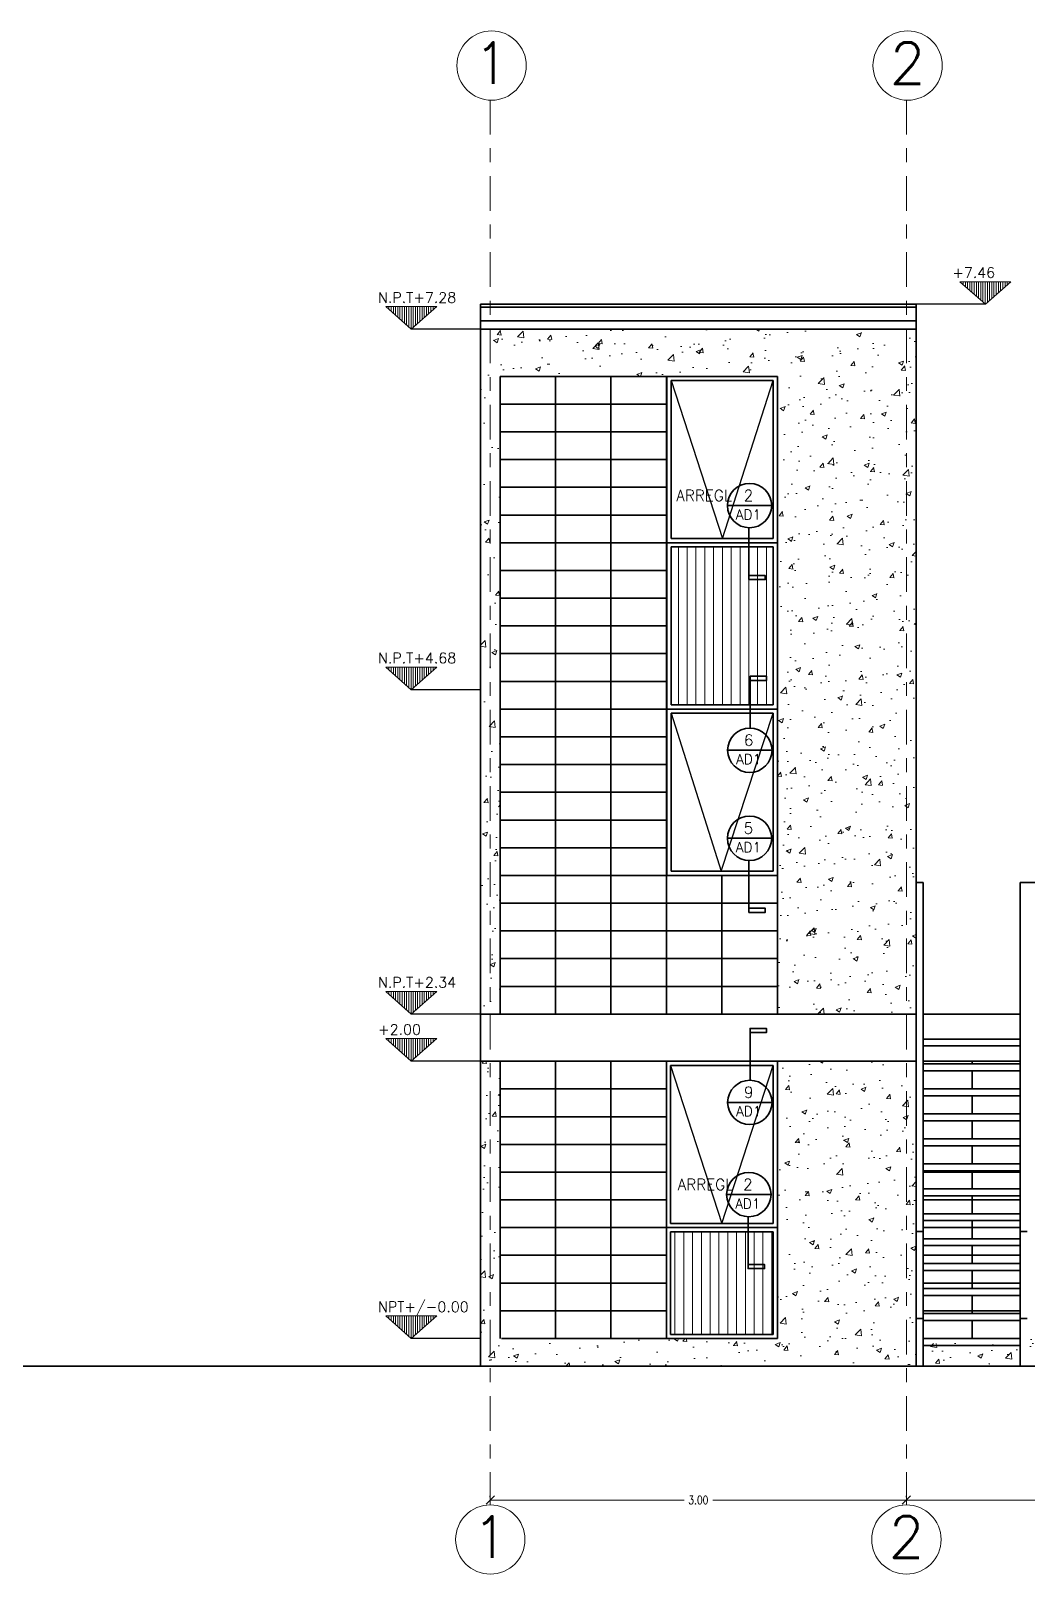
# Model space of a CAD drawing. Header units: metres. Extents: x -89 to 15, y -108 to -10.
# Drawn here: x -36.66 to -29.47, y -108.28 to -97.15 of the extents above; entities that cross this region are included whole.
import ezdxf
from ezdxf.enums import TextEntityAlignment as Align

# ---------------------------------------------------------------- set-up
doc = ezdxf.new("R2010")
doc.units = ezdxf.units.M
doc.header["$LTSCALE"] = 5
doc.header["$MEASUREMENT"] = 0
doc.linetypes.add('CENTER', pattern=[2, 1.25, -0.25, 0.25, -0.25])
doc.layers.get('0').update_dxf_attribs({"color": 30})
for name, color, linetype, lineweight in [('A-ANNO-DIMS', 3, 'Continuous', 18), ('A-ANNO-SYMB', 3, 'Continuous', 18), ('A-ANNO-TEXT', 3, 'Continuous', 18), ('A-ELEV-MBE1', 7, 'Continuous', 35), ('A-ELEV-MBE2', 4, 'Continuous', 25), ('A-ELEV-PATT', 8, 'Continuous', 18), ('A-SECT-MCUT', 7, 'Continuous', 35)]:
    doc.layers.add(name, color=color, linetype=linetype, lineweight=lineweight)
doc.styles.add('E-ROMANS', font='romans.shx', dxfattribs={"width": 0.8})
doc.dimstyles.new('E-0050_TICK_12', dxfattribs={"dimscale": 0.001, "dimtxt": 60, "dimasz": 60, "dimexe": 30, "dimexo": 20, "dimgap": 30, "dimtad": 0, "dimzin": 0, "dimdsep": 46, "dimtxsty": 'E-ROMANS', "dimblk": 'OBLIQUE', "dimcen": 30, "dimclrd": 256, "dimclre": 256, "dimclrt": 256, "dimadec": 0, "dimazin": 0, "dimtfac": 1, "dimtmove": 1, "dimatfit": 3, "dimldrblk": 'OPEN90', "dimfxl": 1, "dimtfill": 1, "dimtolj": 1, "dimtzin": 0, "dimlwd": -1, "dimarcsym": 0})
pattern_1 = [(50, (0, 0), (0.3643693, -0.0318782), [0.0381, -0.4191]), (355, (0, 0), (-0.0704857, 0.3821133), [0.03048, -0.33528]), (100.451, (0.03036, -0.00266), (0.293885, 0.3502334), [0.03238, -0.35618]), (46.1842, (0, 0.1016), (0.542158, -0.0840847), [0.05715, -0.62865]), (96.6356, (0.0452, 0.0946), (0.4748085, 0.494851), [0.04857, -0.53427]), (351.184, (0, 0.1016), (0.4748092, 0.4948502), [0.04572, -0.50292]), (21, (0.0508, 0.0762), (0.30322976, -0.204531), [0.0381, -0.4191]), (326, (0.0508, 0.0762), (0.123604, 0.3683759), [0.03048, -0.33528]), (71.4514, (0.07607, 0.05916), (0.426833, 0.1638457), [0.03238, -0.35618]), (37.5, (0, 0), (0.0061772, 0.16911008), [0, -0.331216, 0, -0.34036, 0, -0.33655]), (7.5, (0, 0), (0.13363933, 0.20036115), [0, -0.194056, 0, -0.323596, 0, -0.12827]), (327.5, (-0.11328, 0), (0.27118119, -0.01145749), [0, -0.127, 0, -0.39624, 0, -0.52578]), (317.5, (-0.16408, 0), (0.29625836, 0.050853), [0, -0.1651, 0, -0.263144, 0, -0.37338])]

# ---------------------------------------------------------------- blocks, each defined once
blk = doc.blocks.new('_Oblique')
at = {"color": 0, "linetype": 'ByBlock', "lineweight": -2}
blk.add_line((-0.5, -0.5), (0.5, 0.5), dxfattribs=at)
blk = doc.blocks.new('*D145')
at = {"layer": 'A-ANNO-DIMS', "lineweight": -2, "transparency": 16777216}
for p, q in [((-33.345, -107.73), (-33.345, -107.72)), ((-30.345, -107.73), (-30.345, -107.72))]:
    blk.add_line(p, q, dxfattribs=at)
at = {"layer": 'A-ANNO-DIMS', "transparency": 16777216}
for p, q in [((-33.345, -107.75), (-31.948, -107.75)), ((-30.345, -107.75), (-31.741, -107.75))]:
    blk.add_line(p, q, dxfattribs=at)
at = {"layer": 'A-ANNO-DIMS', "transparency": 16777216, "xscale": 0.06, "yscale": 0.06, "zscale": 0.06, "rotation": 180}
blk.add_blockref('_Oblique', (-33.345, -107.75), dxfattribs=at)
at = {"layer": 'A-ANNO-DIMS', "transparency": 16777216, "xscale": 0.06, "yscale": 0.06, "zscale": 0.06}
blk.add_blockref('_Oblique', (-30.345, -107.75), dxfattribs=at)
at = {"layer": 'A-ANNO-DIMS', "transparency": 16777216, "insert": (-31.845, -107.75), "char_height": 0.06, "attachment_point": 5, "style": 'E-ROMANS', "bg_fill": 3, "box_fill_scale": 1.25, "bg_fill_color": 256, "bg_fill_true_color": 13158600, "bg_fill_transparency": 0}
blk.add_mtext('\\A1;3.00', dxfattribs=at)
blk = doc.blocks.new('_Open90')
at = {"color": 0, "linetype": 'ByBlock', "lineweight": -2}
for p, q in [((0, 0), (-1, 0)), ((-0.5, 0.5), (0, 0)), ((0, 0), (-0.5, -0.5))]:
    blk.add_line(p, q, dxfattribs=at)
blk = doc.blocks.new('*D146')
at = {"layer": 'A-ANNO-DIMS', "lineweight": -2, "transparency": 16777216}
for p, q in [((-30.345, -107.73), (-30.345, -107.72)), ((-27.345, -107.73), (-27.345, -107.72))]:
    blk.add_line(p, q, dxfattribs=at)
at = {"layer": 'A-ANNO-DIMS', "transparency": 16777216}
for p, q in [((-30.345, -107.75), (-28.948, -107.75)), ((-27.345, -107.75), (-28.741, -107.75))]:
    blk.add_line(p, q, dxfattribs=at)
at = {"layer": 'A-ANNO-DIMS', "transparency": 16777216, "xscale": 0.06, "yscale": 0.06, "zscale": 0.06, "rotation": 180}
blk.add_blockref('_Oblique', (-30.345, -107.75), dxfattribs=at)
at = {"layer": 'A-ANNO-DIMS', "transparency": 16777216, "xscale": 0.06, "yscale": 0.06, "zscale": 0.06}
blk.add_blockref('_Oblique', (-27.345, -107.75), dxfattribs=at)
at = {"layer": 'A-ANNO-DIMS', "transparency": 16777216, "insert": (-28.845, -107.75), "char_height": 0.06, "attachment_point": 5, "style": 'E-ROMANS', "bg_fill": 3, "box_fill_scale": 1.25, "bg_fill_color": 256, "bg_fill_true_color": 13158600, "bg_fill_transparency": 0}
blk.add_mtext('\\A1;3.00', dxfattribs=at)

msp = doc.modelspace()

# ---------------------------------------------------------------- hatches: boundary and pattern name
at = {"layer": 'A-ELEV-PATT'}
h = msp.add_hatch(dxfattribs=at)
h.set_pattern_fill('ANSI31', color=256, scale=0.005, angle=225, style=0)
h.set_pattern_definition([(270, (174.708959, -230.789892), (0.015875, -4e-17), [])])
h.paths.add_polyline_path([(-29.958, -98.963), (-29.774, -99.125), (-29.59, -98.963)])
h = msp.add_hatch(dxfattribs=at)
h.set_pattern_fill('ANSI31', color=256, scale=0.005, angle=225, style=0)
h.set_pattern_definition([(270, (170.568959, -230.969892), (0.015875, -4e-17), [])])
h.paths.add_polyline_path([(-34.098, -99.143), (-33.914, -99.305), (-33.73, -99.143)])
h = msp.add_hatch(dxfattribs=at)
h.set_pattern_fill('AR-CONC', color=256, scale=0.002, style=0)
h.set_pattern_definition(pattern_1)
h.paths.add_polyline_path([(-30.275, -99.305), (-33.415, -99.305), (-33.415, -104.245), (-33.275, -104.245), (-33.275, -104.045), (-33.275, -103.845), (-33.275, -103.645), (-33.275, -103.445), (-33.275, -103.245), (-33.275, -103.045), (-33.275, -102.845), (-33.275, -102.645), (-33.275, -102.445), (-33.275, -102.245), (-33.275, -102.045), (-33.275, -101.845), (-33.275, -101.645), (-33.275, -101.445), (-33.275, -101.245), (-33.275, -101.045), (-33.275, -100.845), (-33.275, -100.645), (-33.275, -100.445), (-33.275, -100.245), (-33.275, -100.045), (-33.275, -99.845), (-33.275, -99.645), (-32.875, -99.645), (-32.475, -99.645), (-32.075, -99.645), (-31.275, -99.645), (-31.275, -104.245), (-30.275, -104.245), (-30.275, -103.295)])
h = msp.add_hatch(dxfattribs=at)
h.set_pattern_fill('ANSI31', color=256, scale=0.02, angle=45, style=0)
h.set_pattern_definition([(90, (-0.239126, 29.27455), (-0.0635, 7e-18), [])])
h.paths.add_polyline_path([(-31.305, -100.875), (-31.745, -100.875), (-32.042, -100.875), (-32.042, -102.015), (-31.745, -102.015), (-31.305, -102.015)])
h = msp.add_hatch(dxfattribs=at)
h.set_pattern_fill('ANSI31', color=256, scale=0.005, angle=225, style=0)
h.set_pattern_definition([(270, (170.568959, -233.569892), (0.015875, -4e-17), [])])
h.paths.add_polyline_path([(-34.098, -101.743), (-33.914, -101.905), (-33.73, -101.743)])
h = msp.add_hatch(dxfattribs=at)
h.set_pattern_fill('ANSI31', color=256, scale=0.005, angle=225, style=0)
h.set_pattern_definition([(270, (170.568959, -235.909892), (0.015875, -4e-17), [])])
h.paths.add_polyline_path([(-34.098, -104.083), (-33.914, -104.245), (-33.73, -104.083)])
h = msp.add_hatch(dxfattribs=at)
h.set_pattern_fill('ANSI31', color=256, scale=0.005, angle=225, style=0)
h.set_pattern_definition([(270, (170.568959, -236.249892), (0.015875, -4e-17), [])])
h.paths.add_polyline_path([(-34.098, -104.423), (-33.914, -104.585), (-33.73, -104.423)])
h = msp.add_hatch(dxfattribs=at)
h.set_pattern_fill('AR-CONC', color=256, scale=0.002, style=0)
h.set_pattern_definition(pattern_1)
h.paths.add_polyline_path([(-31.275, -105.785), (-31.275, -106.585), (-33.265, -106.585), (-33.275, -106.585), (-33.275, -106.385), (-33.275, -106.185), (-33.275, -105.985), (-33.275, -105.785), (-33.275, -105.585), (-33.275, -105.385), (-33.275, -105.185), (-33.275, -104.985), (-33.275, -104.785), (-33.275, -104.585), (-33.415, -104.585), (-33.415, -106.475), (-33.415, -106.785), (-33.414, -106.785), (-30.275, -106.785), (-30.275, -104.585), (-31.275, -104.585)])
h = msp.add_hatch(dxfattribs=at)
h.set_pattern_fill('ANSI31', color=256, scale=0.02, angle=45, style=0)
h.set_pattern_definition([(90, (-0.01, 0), (-0.0635, 7e-18), [])])
h.paths.add_polyline_path([(-31.305, -105.815), (-32.045, -105.815), (-32.045, -106.555), (-31.305, -106.555)])
h = msp.add_hatch(dxfattribs=at)
h.set_pattern_fill('ANSI31', color=256, scale=0.005, angle=225, style=0)
h.set_pattern_definition([(270, (170.568959, -238.249892), (0.015875, -4e-17), [])])
h.paths.add_polyline_path([(-34.098, -106.423), (-33.914, -106.585), (-33.73, -106.423)])
h = msp.add_hatch(dxfattribs=at)
h.set_pattern_fill('AR-CONC', color=256, scale=0.002, style=0)
h.set_pattern_definition(pattern_1)
h.paths.add_polyline_path([(-29.525, -106.62), (-30.225, -106.62), (-30.225, -106.77), (-29.525, -106.77)])
h.paths.add_polyline_path([(-29.06, -106.585), (-29.465, -106.585), (-29.475, -106.585), (-29.475, -106.785), (-29.06, -106.785)])
h.paths.add_polyline_path([(-27.415, -106.585), (-28.08, -106.585), (-28.08, -106.785), (-27.415, -106.785)])

# ---------------------------------------------------------------- linework, layer by layer
at = {"layer": 'A-ANNO-SYMB', "linetype": 'CENTER', "ltscale": 0.04}
for p, q in [((-33.345, -97.65), (-33.345, -107.785)), ((-30.345, -97.65), (-30.345, -107.785))]:
    msp.add_line(p, q, dxfattribs=at)
at = {"layer": 'A-ANNO-SYMB'}
for points in [[(-29.775, -99.125), (-29.959, -98.962), (-29.591, -98.962)], [(-33.915, -99.305), (-34.099, -99.142), (-33.731, -99.142)], [(-33.915, -101.905), (-34.099, -101.742), (-33.731, -101.742)], [(-33.915, -104.245), (-34.099, -104.082), (-33.731, -104.082)], [(-33.915, -104.585), (-34.099, -104.422), (-33.731, -104.422)], [(-33.915, -106.585), (-34.099, -106.422), (-33.731, -106.422)]]:
    msp.add_lwpolyline(points, close=True, dxfattribs=at)
for centre in [(-33.336, -97.403), (-30.336, -97.403), (-33.345, -108.035), (-30.345, -108.035)]:
    msp.add_circle(centre, 0.25, dxfattribs=at)
at = {"layer": 'A-ELEV-MBE1'}
for p, q in [((-33.415, -99.125), (-30.275, -99.125)), ((-33.415, -99.305), (-33.415, -99.125)), ((-33.415, -99.145), (-30.275, -99.145)), ((-30.275, -99.125), (-30.275, -99.305)), ((-33.415, -99.245), (-30.275, -99.245)), ((-33.275, -99.645), (-33.275, -104.245)), ((-33.275, -99.645), (-31.275, -99.645)), ((-32.072, -100.795), (-32.072, -99.645)), ((-32.072, -99.645), (-31.775, -99.645)), ((-32.042, -100.815), (-32.042, -99.675)), ((-32.042, -99.675), (-31.305, -99.675)), ((-31.305, -100.815), (-31.305, -99.675)), ((-31.275, -100.795), (-31.275, -99.645)), ((-31.275, -99.645), (-31.275, -104.245)), ((-31.636, -100.577), (-31.316, -100.577)), ((-31.481, -101.082), (-31.481, -100.737)), ((-32.072, -102.095), (-32.072, -100.795)), ((-31.775, -100.845), (-32.072, -100.845)), ((-32.072, -100.845), (-31.775, -100.845)), ((-31.305, -100.815), (-32.042, -100.815)), ((-31.275, -100.845), (-31.775, -100.845)), ((-31.775, -100.845), (-31.275, -100.845)), ((-31.275, -102.095), (-31.275, -100.795)), ((-32.042, -102.015), (-32.042, -100.875)), ((-32.042, -100.875), (-31.745, -100.875)), ((-31.305, -100.875), (-31.745, -100.875)), ((-31.305, -102.015), (-31.305, -100.875)), ((-31.472, -101.838), (-31.472, -102.182)), ((-32.072, -102.045), (-31.775, -102.045)), ((-31.775, -102.045), (-32.072, -102.045)), ((-31.745, -102.015), (-32.042, -102.015)), ((-32.042, -102.075), (-31.305, -102.075)), ((-32.042, -103.215), (-32.042, -102.075)), ((-31.775, -102.045), (-31.275, -102.045)), ((-31.275, -102.045), (-31.775, -102.045)), ((-31.745, -102.015), (-31.305, -102.015)), ((-31.305, -103.215), (-31.305, -102.075)), ((-32.072, -103.245), (-32.072, -102.095)), ((-31.275, -103.245), (-31.275, -102.095)), ((-31.634, -102.342), (-31.314, -102.342)), ((-31.636, -102.977), (-31.316, -102.977)), ((-31.481, -103.482), (-31.481, -103.137)), ((-31.775, -103.245), (-32.072, -103.245)), ((-31.305, -103.215), (-32.042, -103.215)), ((-31.775, -103.245), (-31.275, -103.245)), ((-30.275, -105.814), (-30.275, -103.295)), ((-30.225, -103.295), (-30.275, -103.295)), ((-30.225, -105.814), (-30.225, -103.295)), ((-29.525, -105.814), (-29.525, -103.295)), ((-29.475, -103.295), (-29.525, -103.295)), ((-29.525, -103.295), (-27.425, -103.295)), ((-33.265, -104.245), (-33.415, -104.245)), ((-30.225, -104.245), (-29.525, -104.245)), ((-31.472, -104.378), (-31.472, -104.722)), ((-30.225, -104.425), (-29.525, -104.425)), ((-30.225, -104.475), (-29.525, -104.475)), ((-33.265, -104.585), (-33.415, -104.585)), ((-33.275, -104.585), (-33.275, -106.585)), ((-33.265, -104.585), (-30.275, -104.585)), ((-32.075, -105.785), (-32.075, -104.585)), ((-32.075, -104.585), (-31.275, -104.585)), ((-32.045, -105.755), (-32.045, -104.615)), ((-32.045, -104.615), (-31.305, -104.615)), ((-31.305, -105.755), (-31.305, -104.615)), ((-31.275, -105.785), (-31.275, -104.585)), ((-30.225, -104.585), (-29.87, -104.585)), ((-29.525, -104.585), (-30.225, -104.585)), ((-30.225, -104.605), (-29.525, -104.605)), ((-29.87, -104.585), (-29.525, -104.585)), ((-29.87, -104.605), (-29.87, -104.585)), ((-30.225, -104.655), (-29.525, -104.655)), ((-29.87, -104.655), (-29.87, -104.785)), ((-29.87, -104.785), (-29.87, -104.67)), ((-29.87, -104.785), (-30.225, -104.785)), ((-30.225, -104.785), (-29.87, -104.785)), ((-30.225, -104.785), (-29.525, -104.785)), ((-30.225, -104.835), (-29.525, -104.835)), ((-29.87, -104.785), (-29.525, -104.785)), ((-29.525, -104.785), (-29.87, -104.785)), ((-29.87, -104.965), (-29.87, -104.835)), ((-29.87, -104.835), (-29.87, -104.965)), ((-31.634, -104.882), (-31.314, -104.882)), ((-30.225, -104.965), (-29.525, -104.965)), ((-30.225, -105.015), (-29.525, -105.015)), ((-29.87, -105.145), (-29.87, -105.015)), ((-29.87, -105.015), (-29.87, -105.145)), ((-30.225, -105.145), (-29.525, -105.145)), ((-30.225, -105.195), (-29.525, -105.195)), ((-29.87, -105.325), (-29.87, -105.195)), ((-29.87, -105.195), (-29.87, -105.325)), ((-31.275, -105.302), (-31.275, -105.735)), ((-30.225, -105.325), (-29.525, -105.325)), ((-30.225, -105.375), (-29.525, -105.375)), ((-29.87, -105.385), (-30.225, -105.385)), ((-30.225, -105.385), (-29.87, -105.385)), ((-29.87, -105.505), (-29.87, -105.375)), ((-29.87, -105.375), (-29.87, -105.505)), ((-29.87, -105.385), (-29.525, -105.385)), ((-29.525, -105.385), (-29.87, -105.385)), ((-30.225, -105.505), (-29.525, -105.505)), ((-32.045, -105.585), (-32.045, -105.755)), ((-31.641, -105.547), (-31.321, -105.547)), ((-31.305, -105.585), (-31.305, -105.755)), ((-31.275, -105.585), (-31.275, -106.585)), ((-30.225, -105.555), (-29.525, -105.555)), ((-29.87, -105.585), (-30.225, -105.585)), ((-30.225, -105.585), (-29.87, -105.585)), ((-29.87, -105.685), (-29.87, -105.555)), ((-29.87, -105.585), (-29.87, -105.6)), ((-29.87, -105.585), (-29.525, -105.585)), ((-29.525, -105.585), (-29.87, -105.585)), ((-31.486, -106.052), (-31.486, -105.707)), ((-30.225, -105.685), (-29.525, -105.685)), ((-30.225, -105.735), (-29.525, -105.735)), ((-29.87, -105.865), (-29.87, -105.735)), ((-29.87, -105.735), (-29.87, -105.865)), ((-32.075, -105.785), (-31.275, -105.785)), ((-31.305, -105.755), (-32.045, -105.755)), ((-32.045, -105.815), (-31.305, -105.815)), ((-32.045, -105.815), (-32.045, -106.555)), ((-31.745, -105.755), (-31.305, -105.755)), ((-31.305, -105.815), (-31.305, -106.555)), ((-30.275, -105.814), (-30.225, -105.814)), ((-30.275, -105.814), (-30.275, -106.44)), ((-29.87, -105.785), (-30.225, -105.785)), ((-30.225, -105.785), (-29.87, -105.785)), ((-30.225, -105.814), (-30.225, -106.44)), ((-30.225, -105.865), (-29.525, -105.865)), ((-29.87, -105.785), (-29.525, -105.785)), ((-29.525, -105.785), (-29.87, -105.785)), ((-29.525, -105.814), (-29.525, -106.44)), ((-29.525, -105.814), (-29.475, -105.814)), ((-30.225, -105.915), (-29.525, -105.915)), ((-29.87, -105.915), (-29.87, -106.045)), ((-29.87, -105.985), (-30.225, -105.985)), ((-30.225, -105.985), (-29.87, -105.985)), ((-30.225, -106.045), (-29.525, -106.045)), ((-29.87, -105.985), (-29.525, -105.985)), ((-29.525, -105.985), (-29.87, -105.985)), ((-30.225, -106.095), (-29.525, -106.095)), ((-30.225, -106.185), (-29.525, -106.185)), ((-29.87, -106.185), (-30.225, -106.185)), ((-30.225, -106.185), (-29.87, -106.185)), ((-29.87, -106.225), (-29.87, -106.095)), ((-29.87, -106.185), (-29.525, -106.185)), ((-29.525, -106.185), (-29.87, -106.185)), ((-30.225, -106.225), (-29.525, -106.225)), ((-30.225, -106.275), (-29.525, -106.275)), ((-29.87, -106.275), (-29.87, -106.405)), ((-29.87, -106.405), (-29.87, -106.275)), ((-30.225, -106.385), (-29.87, -106.385)), ((-30.225, -106.405), (-29.525, -106.405)), ((-29.525, -106.385), (-29.87, -106.385)), ((-30.275, -106.44), (-30.275, -106.785)), ((-30.275, -106.44), (-30.225, -106.44)), ((-30.225, -106.44), (-30.225, -106.785)), ((-30.225, -106.455), (-29.525, -106.455)), ((-29.87, -106.455), (-29.87, -106.575)), ((-29.87, -106.585), (-29.87, -106.455)), ((-29.525, -106.44), (-29.525, -106.785)), ((-29.525, -106.44), (-29.475, -106.44)), ((-31.275, -106.585), (-33.265, -106.585)), ((-32.045, -106.555), (-31.305, -106.555)), ((-30.225, -106.585), (-29.525, -106.585)), ((-30.225, -106.585), (-29.525, -106.585)), ((-30.225, -106.635), (-29.525, -106.635)), ((-33.415, -106.785), (-15.266, -106.785))]:
    msp.add_line(p, q, dxfattribs=at)
for points in [[(-32.875, -99.845), (-32.475, -99.845), (-32.475, -99.645), (-32.875, -99.645)], [(-32.475, -99.845), (-32.075, -99.845), (-32.075, -99.645), (-32.475, -99.645)], [(-33.275, -100.045), (-32.875, -100.045), (-32.875, -99.845), (-33.275, -99.845)], [(-32.875, -100.045), (-32.475, -100.045), (-32.475, -99.845), (-32.875, -99.845)], [(-32.475, -100.045), (-32.075, -100.045), (-32.075, -99.845), (-32.475, -99.845)], [(-33.275, -100.245), (-32.875, -100.245), (-32.875, -100.045), (-33.275, -100.045)], [(-32.875, -100.245), (-32.475, -100.245), (-32.475, -100.045), (-32.875, -100.045)], [(-32.475, -100.245), (-32.075, -100.245), (-32.075, -100.045), (-32.475, -100.045)], [(-33.275, -100.445), (-32.875, -100.445), (-32.875, -100.245), (-33.275, -100.245)], [(-32.875, -100.445), (-32.475, -100.445), (-32.475, -100.245), (-32.875, -100.245)], [(-32.475, -100.445), (-32.075, -100.445), (-32.075, -100.245), (-32.475, -100.245)], [(-33.275, -100.645), (-32.875, -100.645), (-32.875, -100.445), (-33.275, -100.445)], [(-32.875, -100.645), (-32.475, -100.645), (-32.475, -100.445), (-32.875, -100.445)], [(-32.475, -100.645), (-32.075, -100.645), (-32.075, -100.445), (-32.475, -100.445)], [(-33.275, -100.845), (-32.875, -100.845), (-32.875, -100.645), (-33.275, -100.645)], [(-32.875, -100.845), (-32.475, -100.845), (-32.475, -100.645), (-32.875, -100.645)], [(-32.475, -100.845), (-32.075, -100.845), (-32.075, -100.645), (-32.475, -100.645)], [(-33.275, -101.045), (-32.875, -101.045), (-32.875, -100.845), (-33.275, -100.845)], [(-32.875, -101.045), (-32.475, -101.045), (-32.475, -100.845), (-32.875, -100.845)], [(-32.475, -101.045), (-32.075, -101.045), (-32.075, -100.845), (-32.475, -100.845)], [(-33.275, -101.245), (-32.875, -101.245), (-32.875, -101.045), (-33.275, -101.045)], [(-32.875, -101.245), (-32.475, -101.245), (-32.475, -101.045), (-32.875, -101.045)], [(-32.475, -101.245), (-32.075, -101.245), (-32.075, -101.045), (-32.475, -101.045)], [(-31.481, -101.082), (-31.363, -101.082), (-31.363, -101.111), (-31.481, -101.111)], [(-33.275, -101.445), (-32.875, -101.445), (-32.875, -101.245), (-33.275, -101.245)], [(-32.875, -101.445), (-32.475, -101.445), (-32.475, -101.245), (-32.875, -101.245)], [(-32.475, -101.445), (-32.075, -101.445), (-32.075, -101.245), (-32.475, -101.245)], [(-33.275, -101.645), (-32.875, -101.645), (-32.875, -101.445), (-33.275, -101.445)], [(-32.875, -101.645), (-32.475, -101.645), (-32.475, -101.445), (-32.875, -101.445)], [(-32.475, -101.645), (-32.075, -101.645), (-32.075, -101.445), (-32.475, -101.445)], [(-33.275, -101.845), (-32.875, -101.845), (-32.875, -101.645), (-33.275, -101.645)], [(-32.875, -101.845), (-32.475, -101.845), (-32.475, -101.645), (-32.875, -101.645)], [(-32.475, -101.845), (-32.075, -101.845), (-32.075, -101.645), (-32.475, -101.645)], [(-33.275, -102.045), (-32.875, -102.045), (-32.875, -101.845), (-33.275, -101.845)], [(-32.875, -102.045), (-32.475, -102.045), (-32.475, -101.845), (-32.875, -101.845)], [(-32.475, -102.045), (-32.075, -102.045), (-32.075, -101.845), (-32.475, -101.845)], [(-31.472, -101.838), (-31.354, -101.838), (-31.354, -101.808), (-31.472, -101.808)], [(-33.275, -102.245), (-32.875, -102.245), (-32.875, -102.045), (-33.275, -102.045)], [(-32.875, -102.245), (-32.475, -102.245), (-32.475, -102.045), (-32.875, -102.045)], [(-32.475, -102.245), (-32.075, -102.245), (-32.075, -102.045), (-32.475, -102.045)], [(-33.275, -102.445), (-32.875, -102.445), (-32.875, -102.245), (-33.275, -102.245)], [(-32.875, -102.445), (-32.475, -102.445), (-32.475, -102.245), (-32.875, -102.245)], [(-32.475, -102.445), (-32.075, -102.445), (-32.075, -102.245), (-32.475, -102.245)], [(-33.275, -102.645), (-32.875, -102.645), (-32.875, -102.445), (-33.275, -102.445)], [(-32.875, -102.645), (-32.475, -102.645), (-32.475, -102.445), (-32.875, -102.445)], [(-32.475, -102.645), (-32.075, -102.645), (-32.075, -102.445), (-32.475, -102.445)], [(-33.275, -102.845), (-32.875, -102.845), (-32.875, -102.645), (-33.275, -102.645)], [(-32.875, -102.845), (-32.475, -102.845), (-32.475, -102.645), (-32.875, -102.645)], [(-32.475, -102.845), (-32.075, -102.845), (-32.075, -102.645), (-32.475, -102.645)], [(-33.275, -103.045), (-32.875, -103.045), (-32.875, -102.845), (-33.275, -102.845)], [(-32.875, -103.045), (-32.475, -103.045), (-32.475, -102.845), (-32.875, -102.845)], [(-32.475, -103.045), (-32.075, -103.045), (-32.075, -102.845), (-32.475, -102.845)], [(-33.275, -103.245), (-32.875, -103.245), (-32.875, -103.045), (-33.275, -103.045)], [(-32.875, -103.245), (-32.475, -103.245), (-32.475, -103.045), (-32.875, -103.045)], [(-32.475, -103.245), (-32.075, -103.245), (-32.075, -103.045), (-32.475, -103.045)], [(-33.275, -103.445), (-32.875, -103.445), (-32.875, -103.245), (-33.275, -103.245)], [(-32.875, -103.445), (-32.475, -103.445), (-32.475, -103.245), (-32.875, -103.245)], [(-32.475, -103.445), (-32.075, -103.445), (-32.075, -103.245), (-32.475, -103.245)], [(-32.075, -103.445), (-31.675, -103.445), (-31.675, -103.245), (-32.075, -103.245)], [(-31.675, -103.445), (-31.275, -103.445), (-31.275, -103.245), (-31.675, -103.245)], [(-33.275, -103.645), (-32.875, -103.645), (-32.875, -103.445), (-33.275, -103.445)], [(-32.875, -103.645), (-32.475, -103.645), (-32.475, -103.445), (-32.875, -103.445)], [(-32.475, -103.645), (-32.075, -103.645), (-32.075, -103.445), (-32.475, -103.445)], [(-32.075, -103.645), (-31.675, -103.645), (-31.675, -103.445), (-32.075, -103.445)], [(-31.675, -103.645), (-31.275, -103.645), (-31.275, -103.445), (-31.675, -103.445)], [(-31.481, -103.482), (-31.363, -103.482), (-31.363, -103.511), (-31.481, -103.511)], [(-33.275, -103.845), (-32.875, -103.845), (-32.875, -103.645), (-33.275, -103.645)], [(-32.875, -103.845), (-32.475, -103.845), (-32.475, -103.645), (-32.875, -103.645)], [(-32.475, -103.845), (-32.075, -103.845), (-32.075, -103.645), (-32.475, -103.645)], [(-32.075, -103.845), (-31.675, -103.845), (-31.675, -103.645), (-32.075, -103.645)], [(-31.675, -103.845), (-31.275, -103.845), (-31.275, -103.645), (-31.675, -103.645)], [(-33.275, -104.045), (-32.875, -104.045), (-32.875, -103.845), (-33.275, -103.845)], [(-32.875, -104.045), (-32.475, -104.045), (-32.475, -103.845), (-32.875, -103.845)], [(-32.475, -104.045), (-32.075, -104.045), (-32.075, -103.845), (-32.475, -103.845)], [(-32.075, -104.045), (-31.675, -104.045), (-31.675, -103.845), (-32.075, -103.845)], [(-31.675, -104.045), (-31.275, -104.045), (-31.275, -103.845), (-31.675, -103.845)], [(-33.275, -104.245), (-32.875, -104.245), (-32.875, -104.045), (-33.275, -104.045)], [(-32.875, -104.245), (-32.475, -104.245), (-32.475, -104.045), (-32.875, -104.045)], [(-32.475, -104.245), (-32.075, -104.245), (-32.075, -104.045), (-32.475, -104.045)], [(-32.075, -104.245), (-31.675, -104.245), (-31.675, -104.045), (-32.075, -104.045)], [(-31.675, -104.245), (-31.275, -104.245), (-31.275, -104.045), (-31.675, -104.045)], [(-31.472, -104.378), (-31.354, -104.378), (-31.354, -104.348), (-31.472, -104.348)], [(-33.275, -104.785), (-32.875, -104.785), (-32.875, -104.585), (-33.275, -104.585)], [(-32.875, -104.785), (-32.475, -104.785), (-32.475, -104.585), (-32.875, -104.585)], [(-32.475, -104.785), (-32.075, -104.785), (-32.075, -104.585), (-32.475, -104.585)], [(-33.275, -104.985), (-32.875, -104.985), (-32.875, -104.785), (-33.275, -104.785)], [(-32.875, -104.985), (-32.475, -104.985), (-32.475, -104.785), (-32.875, -104.785)], [(-32.475, -104.985), (-32.075, -104.985), (-32.075, -104.785), (-32.475, -104.785)], [(-33.275, -105.185), (-32.875, -105.185), (-32.875, -104.985), (-33.275, -104.985)], [(-32.875, -105.185), (-32.475, -105.185), (-32.475, -104.985), (-32.875, -104.985)], [(-32.475, -105.185), (-32.075, -105.185), (-32.075, -104.985), (-32.475, -104.985)], [(-33.275, -105.385), (-32.875, -105.385), (-32.875, -105.185), (-33.275, -105.185)], [(-32.875, -105.385), (-32.475, -105.385), (-32.475, -105.185), (-32.875, -105.185)], [(-32.475, -105.385), (-32.075, -105.385), (-32.075, -105.185), (-32.475, -105.185)], [(-33.275, -105.585), (-32.875, -105.585), (-32.875, -105.385), (-33.275, -105.385)], [(-32.875, -105.585), (-32.475, -105.585), (-32.475, -105.385), (-32.875, -105.385)], [(-32.475, -105.585), (-32.075, -105.585), (-32.075, -105.385), (-32.475, -105.385)], [(-33.275, -105.785), (-32.875, -105.785), (-32.875, -105.585), (-33.275, -105.585)], [(-32.875, -105.785), (-32.475, -105.785), (-32.475, -105.585), (-32.875, -105.585)], [(-32.475, -105.785), (-32.075, -105.785), (-32.075, -105.585), (-32.475, -105.585)], [(-33.275, -105.985), (-32.875, -105.985), (-32.875, -105.785), (-33.275, -105.785)], [(-32.875, -105.985), (-32.475, -105.985), (-32.475, -105.785), (-32.875, -105.785)], [(-32.475, -105.985), (-32.075, -105.985), (-32.075, -105.785), (-32.475, -105.785)], [(-33.275, -106.185), (-32.875, -106.185), (-32.875, -105.985), (-33.275, -105.985)], [(-32.875, -106.185), (-32.475, -106.185), (-32.475, -105.985), (-32.875, -105.985)], [(-32.475, -106.185), (-32.075, -106.185), (-32.075, -105.985), (-32.475, -105.985)], [(-31.486, -106.052), (-31.368, -106.052), (-31.368, -106.081), (-31.486, -106.081)], [(-33.275, -106.385), (-32.875, -106.385), (-32.875, -106.185), (-33.275, -106.185)], [(-32.875, -106.385), (-32.475, -106.385), (-32.475, -106.185), (-32.875, -106.185)], [(-32.475, -106.385), (-32.075, -106.385), (-32.075, -106.185), (-32.475, -106.185)], [(-32.875, -106.585), (-32.475, -106.585), (-32.475, -106.385), (-32.875, -106.385)], [(-32.475, -106.585), (-32.075, -106.585), (-32.075, -106.385), (-32.475, -106.385)]]:
    msp.add_lwpolyline(points, close=True, dxfattribs=at)
msp.add_lwpolyline([(-33.265, -104.245), (-30.275, -104.245)], dxfattribs=at)
for centre in [(-31.476, -100.577), (-31.474, -102.342), (-31.476, -102.977), (-31.474, -104.882), (-31.481, -105.547)]:
    msp.add_circle(centre, 0.16, dxfattribs=at)
at = {"layer": 'A-ELEV-MBE2', "ltscale": 0.8}
for p, q in [((-29.775, -99.125), (-30.275, -99.125)), ((-33.415, -99.305), (-33.915, -99.305)), ((-32.042, -99.675), (-31.672, -100.815)), ((-31.672, -100.815), (-31.305, -99.675)), ((-33.415, -101.905), (-33.915, -101.905)), ((-32.042, -102.075), (-31.68, -103.215)), ((-31.68, -103.215), (-31.305, -102.075)), ((-33.415, -104.245), (-33.915, -104.245)), ((-33.415, -104.585), (-33.915, -104.585)), ((-32.045, -104.615), (-31.675, -105.755)), ((-31.675, -105.755), (-31.305, -104.615)), ((-33.415, -106.585), (-33.915, -106.585))]:
    msp.add_line(p, q, dxfattribs=at)
at = {"layer": 'A-SECT-MCUT'}
for p, q in [((-33.415, -99.305), (-30.275, -99.305)), ((-33.415, -99.305), (-33.415, -104.245)), ((-30.275, -99.305), (-30.275, -104.245)), ((-33.415, -104.245), (-33.415, -106.475)), ((-30.275, -104.585), (-30.275, -106.785)), ((-30.225, -104.585), (-29.525, -104.585)), ((-33.415, -106.031), (-33.415, -106.785)), ((-38.326, -106.785), (-11.658, -106.785)), ((-33.414, -106.785), (-38.326, -106.785))]:
    msp.add_line(p, q, dxfattribs=at)

# ---------------------------------------------------------------- texts
at = {"layer": 'A-ANNO-TEXT', "style": 'E-ROMANS'}
for s, height, p in [('1', 0.3, (-33.465, -97.536)), ('2', 0.3, (-30.465, -97.536)), ('+7.46', 0.075, (-30.014, -98.934)), ('N.P.T+7.28', 0.075, (-34.154, -99.114)), ('N.P.T+4.68', 0.075, (-34.154, -101.714)), ('N.P.T+2.34', 0.075, (-34.154, -104.054)), ('+2.00', 0.075, (-34.154, -104.394)), ('NPT+/-0.00', 0.075, (-34.154, -106.394)), ('1', 0.3, (-33.473, -108.167)), ('2', 0.3, (-30.473, -108.167))]:
    msp.add_text(s, height=height, dxfattribs=at).set_placement(p)
for s, height, p in [('ARREGL', 0.08, (-31.804, -100.504)), ('2', 0.08, (-31.484, -100.504)), ('AD1', 0.072, (-31.484, -100.642)), ('6', 0.08, (-31.482, -102.269)), ('AD1', 0.072, (-31.482, -102.406)), ('5', 0.08, (-31.484, -102.904)), ('AD1', 0.072, (-31.484, -103.042)), ('9', 0.08, (-31.482, -104.809)), ('AD1', 0.072, (-31.482, -104.946)), ('ARREGL', 0.08, (-31.794, -105.474)), ('2', 0.08, (-31.488, -105.474)), ('AD1', 0.072, (-31.488, -105.612))]:
    msp.add_text(s, height=height, dxfattribs=at).set_placement(p, align=Align.MIDDLE_CENTER)

# ---------------------------------------------------------------- next in the draw order: dimensions: what is measured, and where the dimension line sits
at = {"layer": 'A-ANNO-DIMS'}
dim = msp.add_linear_dim(base=(-30.345, -107.75), p1=(-33.345, -107.75), p2=(-30.345, -107.75), dimstyle='E-0050_TICK_12', dxfattribs=at)
dim.commit()
dim.dimension.update_dxf_attribs({"geometry": '*D145', "text_midpoint": (-31.845, -107.75)})

# ---------------------------------------------------------------- next in the draw order: dimensions: what is measured, and where the dimension line sits
dim = msp.add_linear_dim(base=(-27.345, -107.75), p1=(-30.345, -107.75), p2=(-27.345, -107.75), dimstyle='E-0050_TICK_12', dxfattribs=at)
dim.commit()
dim.dimension.update_dxf_attribs({"geometry": '*D146', "text_midpoint": (-28.845, -107.75)})

doc.saveas('drawing.dxf')
